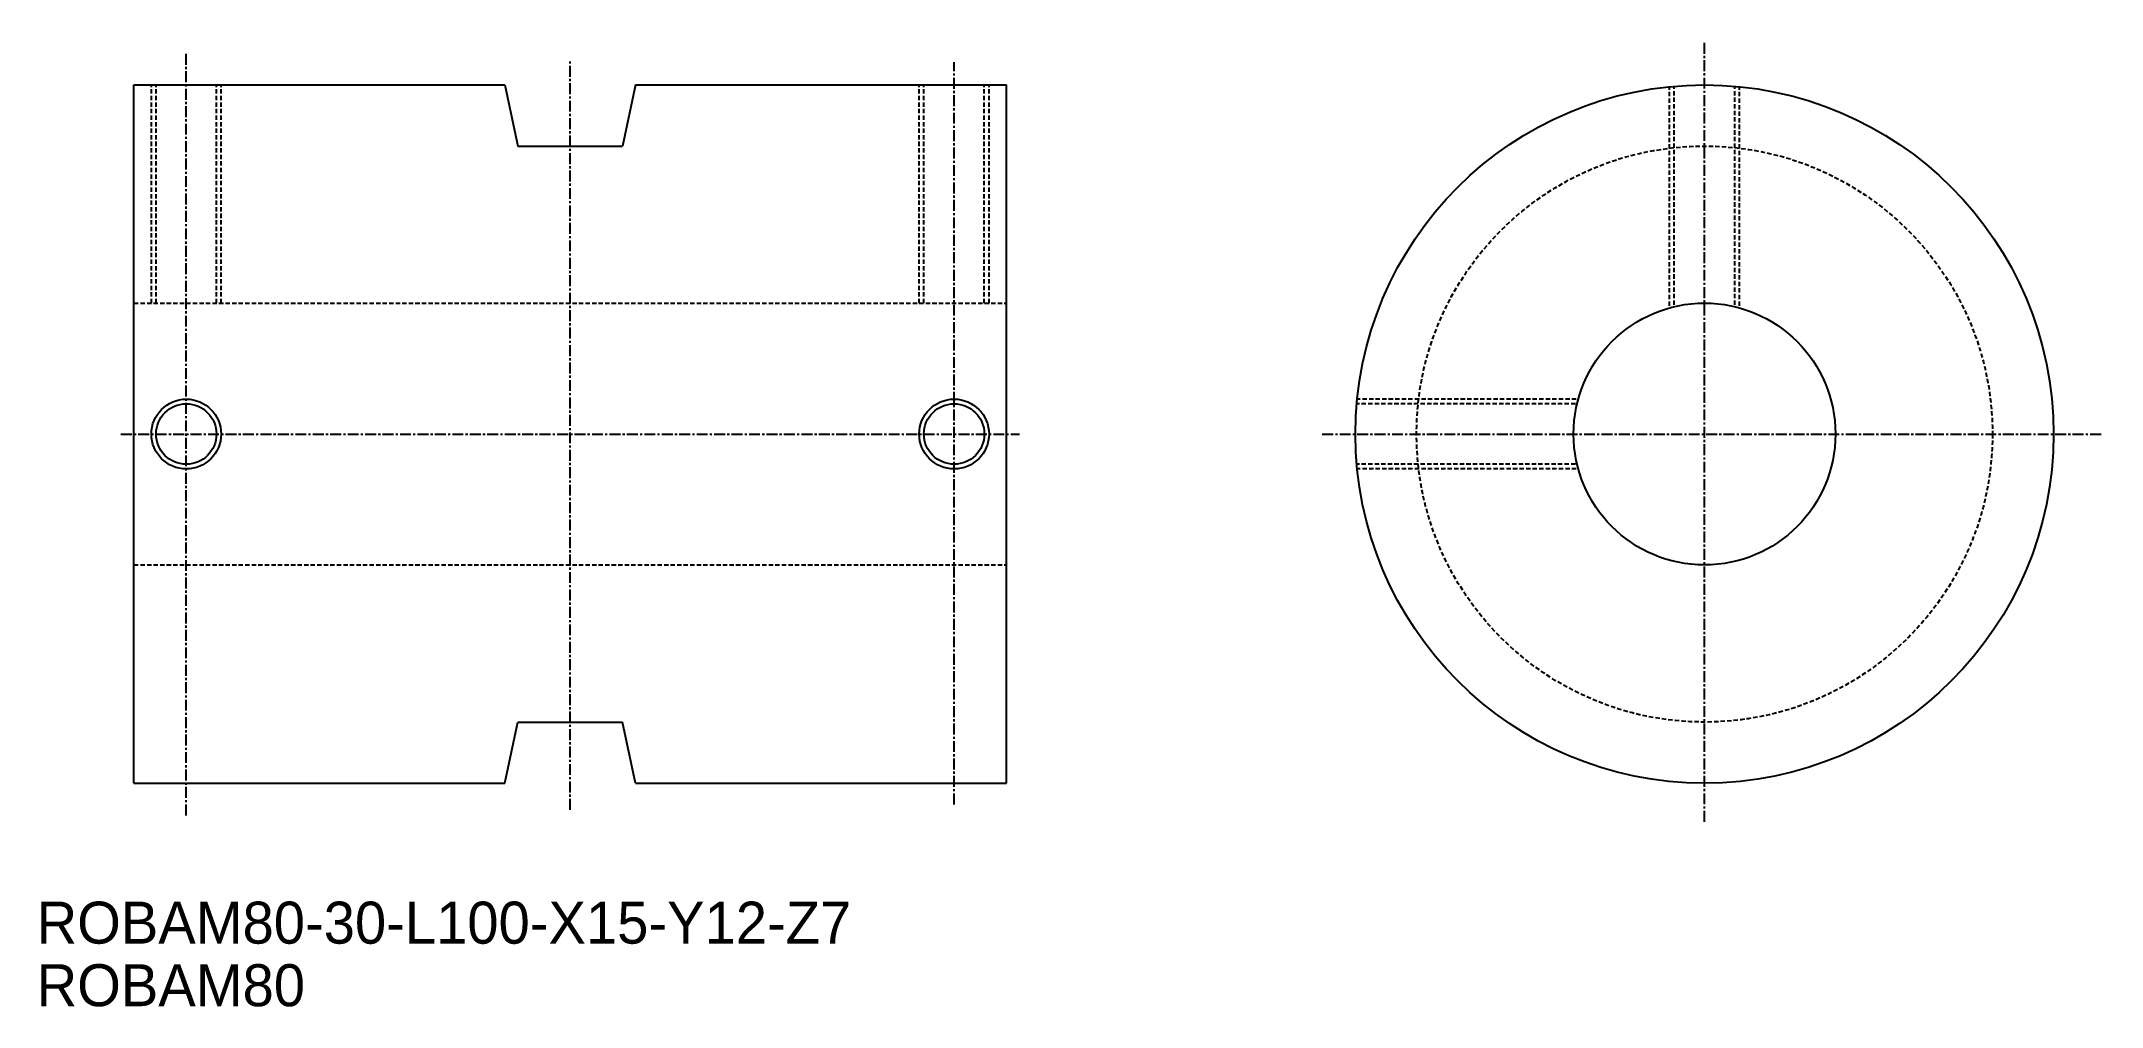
# Model space of a CAD drawing. Extents: x 16 to 252, y -40 to 71.
import ezdxf

# ---------------------------------------------------------------- set-up
doc = ezdxf.new("R2010")
doc.units = 0
doc.linetypes.add('CENTER', pattern=[2, 1.25, -0.25, 0.25, -0.25])
doc.linetypes.add('DASHED', pattern=[0.75, 0.5, -0.25])
doc.layers.get('0').update_dxf_attribs({"linetype": 'CONTINUOUS'})
doc.layers.add('CENTER', color=1, linetype='CENTER')

# ---------------------------------------------------------------- blocks, each defined once
blk = doc.blocks.new('*U18')
at = {"color": 7, "linetype": 'CONTINUOUS'}
blk.add_text('ROBAM80-30-L100-X15-Y12-Z7', height=4.8126, dxfattribs=at).set_placement((15.22, -32.54))
blk = doc.blocks.new('*U19')
at = {"color": 7, "linetype": 'CONTINUOUS'}
blk.add_text('ROBAM80', height=4.813, dxfattribs=at).set_placement((15.22, -39.71))

msp = doc.modelspace()

# ---------------------------------------------------------------- linework, layer by layer
at = {"color": 7, "linetype": 'CONTINUOUS'}
for p, q in [((26.37, -14.15), (26.37, 65.85)), ((26.37, 65.85), (68.87, 65.85)), ((68.87, 65.85), (70.37, 58.85)), ((83.87, 65.85), (82.37, 58.85)), ((83.87, 65.85), (126.37, 65.85)), ((126.37, -14.15), (126.37, 65.85)), ((70.37, 58.85), (82.37, 58.85)), ((68.87, -14.15), (70.37, -7.15)), ((70.37, -7.15), (82.37, -7.15)), ((83.87, -14.15), (82.37, -7.15)), ((26.37, -14.15), (68.87, -14.15)), ((83.87, -14.15), (126.37, -14.15))]:
    msp.add_line(p, q, dxfattribs=at)
at = {"color": 3, "linetype": 'DASHED'}
for p, q in [((28.37, 40.85), (28.37, 65.85)), ((28.91, 40.85), (28.91, 65.85)), ((35.83, 40.85), (35.83, 65.85)), ((36.37, 40.85), (36.37, 65.85)), ((116.37, 40.85), (116.37, 65.85)), ((116.91, 40.85), (116.91, 65.85)), ((123.83, 40.85), (123.83, 65.85)), ((124.37, 40.85), (124.37, 65.85)), ((202.37, 40.55), (202.37, 65.65)), ((202.91, 40.65), (202.91, 65.7)), ((209.83, 40.65), (209.83, 65.7)), ((210.37, 40.55), (210.37, 65.65)), ((26.37, 40.85), (126.37, 40.85)), ((191.57, 29.31), (166.52, 29.31)), ((191.67, 29.85), (166.57, 29.85)), ((191.57, 22.39), (166.52, 22.39)), ((191.67, 21.85), (166.57, 21.85)), ((26.37, 10.85), (126.37, 10.85))]:
    msp.add_line(p, q, dxfattribs=at)
at = {"color": 7, "linetype": 'CONTINUOUS'}
for centre, radius in [((206.37, 25.85), 40), ((206.37, 25.85), 15), ((32.37, 25.85), 3.46), ((120.37, 25.85), 3.46)]:
    msp.add_circle(centre, radius, dxfattribs=at)
at = {"color": 3, "linetype": 'DASHED'}
msp.add_circle((206.37, 25.85), 33, dxfattribs=at)
at = {"color": 3, "linetype": 'CONTINUOUS'}
for centre in [(32.37, 25.85), (120.37, 25.85)]:
    msp.add_circle(centre, 4, dxfattribs=at)
at = {"layer": 'CENTER', "color": 1, "linetype": 'CENTER'}
for p, q in [((206.37, -18.57), (206.37, 70.86)), ((32.37, -17.84), (32.37, 69.4)), ((76.37, -17.21), (76.37, 68.62)), ((120.37, -16.58), (120.37, 68.47)), ((24.87, 25.85), (127.87, 25.85)), ((162.56, 25.85), (251.9, 25.85))]:
    msp.add_line(p, q, dxfattribs=at)

# ---------------------------------------------------------------- block references
at = {"color": 7, "linetype": 'CONTINUOUS'}
for name in ['*U18', '*U19']:
    msp.add_blockref(name, (0, 0), dxfattribs=at)

doc.saveas('drawing.dxf')
